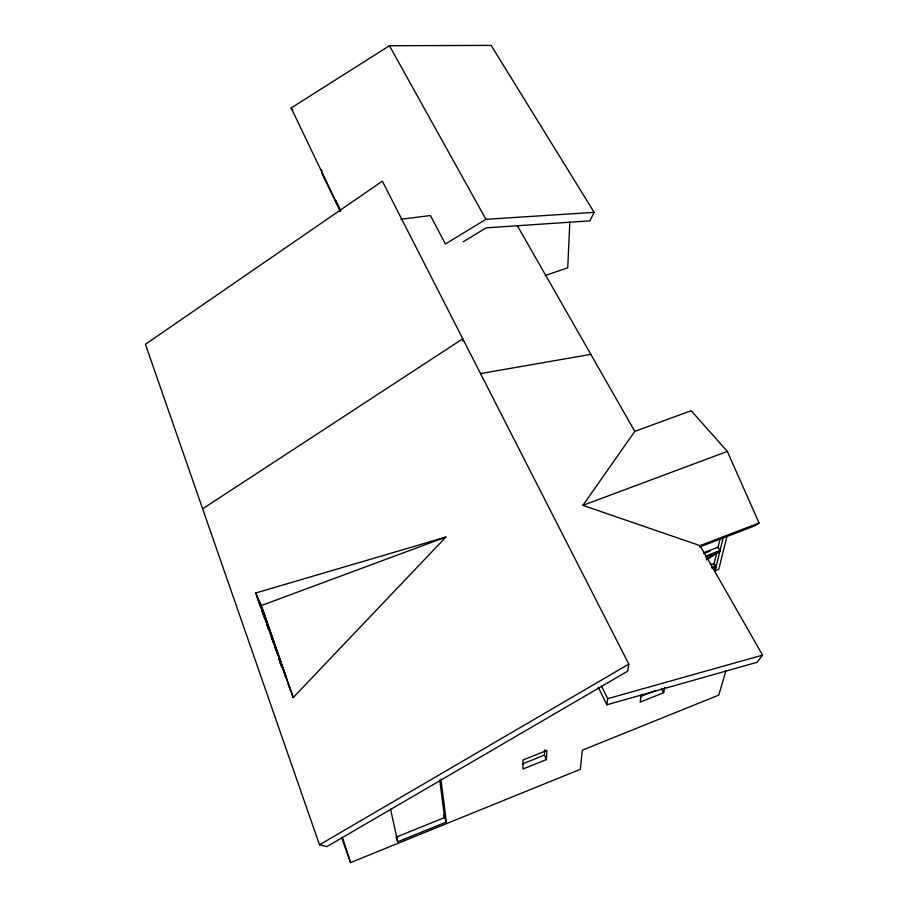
<?xml version="1.0" encoding="UTF-8"?>
<svg xmlns="http://www.w3.org/2000/svg" width="908" height="908" viewBox="0 0 908 908"><rect width="100%" height="100%" fill="white"/><g stroke="black" fill="none" stroke-linecap="round" stroke-linejoin="round"><path stroke-width="1.36" d="M546.446 759.565L546.877 750.417L523.065 759.985L522.974 769.031L546.446 759.565L544.403 755.104L544.641 749.838M569.827 222.051L567.738 267.826L545.061 275.612M699.591 547.002L755.025 525.709L759.043 522.997L727.342 451.424L691.17 410.711L634.805 431.368L582.891 505.359L700.057 545.651L762.572 655.133L757.102 662.273L606.885 704.778L607.69 698.672L601.459 686.051M628.801 664.111L627.7 671.16L326.925 846.574L319.491 844.815L145.428 344.291L382.336 181.169L628.801 664.111L319.491 844.815M641.491 694.461L640.106 702.122L663.646 692.69L664.747 687.526M713.881 564.617L716.923 552.007M717.865 548.103L720.055 538.966M714.346 564.163L710.215 564.152M714.448 563.766L715.765 566.637L711.611 567.421M726.865 536.753L718.761 569.327L715.129 570.746L723.381 536.946M725.969 670.615L718.773 695.108L582.312 750.19L580.326 769.314L350.522 862.6L341.601 837.641M340.545 211.031L291.15 107.973L389.441 45.74L491.137 45.4L594.15 212.358L589.928 220.86L486.177 227.851L463.262 241.755M293.227 697.548L445.885 537.071L255.75 593.003L293.227 697.548L261.379 605.534L255.75 593.003M202.643 508.809L462.774 338.786L462.91 341.294M706.31 559.249L718.205 551.576M706.39 559.895L719.828 551.496L705.516 557.024M594.15 212.358L485.95 219.327L445.385 243.968L430.415 215.559L400.882 219.259M396.013 837.221L444.557 817.563L439.733 779.915M396.444 838.356L397.738 841.761L446.361 822.035L440.947 779.075M522.282 764.003L544.403 755.104M640.458 696.618L656.132 690.352M712.088 568.612L716.015 567.08L714.097 563.72M713.177 568.987L715.799 567.977M705.72 556.093L720.055 550.577L718.08 547.172L703.779 552.677M700.057 545.651L759.043 522.997M703.564 553.608L710.067 551.099M582.891 505.359L727.342 451.424M261.379 605.534L445.885 537.071M607.69 698.672L762.572 655.133M480.548 373.574L590.824 354.358M711.634 566.626L715.867 566.24M291.15 107.973L292.785 110.05M713.847 568.51L715.129 570.746M517.208 225.434L634.805 431.368M389.441 45.74L485.95 219.327M661.353 688.264L663.646 692.69M598.247 687.22L606.885 704.778M335.381 199.783L340.704 210.883M340.194 211.439L322.192 173.848L321.523 169.717M443.649 815.327L446.361 822.035M256.748 596.295L260.562 606.93M261.901 610.902L264.841 618.881M266.577 623.955L268.45 629.176M271.254 637.007L273.41 642.807M274.84 646.791L277.7 654.759M282.082 667.221L279.233 659.276L281.798 667.437M283.898 672.034L285.793 677.345M288.256 684.428L290.151 689.728M278.994 659.265L280.731 664.52M342.441 837.369L350.522 862.6M390.542 809.13L397.738 841.761M263.138 610.891L258.962 601.493L285.714 676.097L263.138 610.891"/></g></svg>
